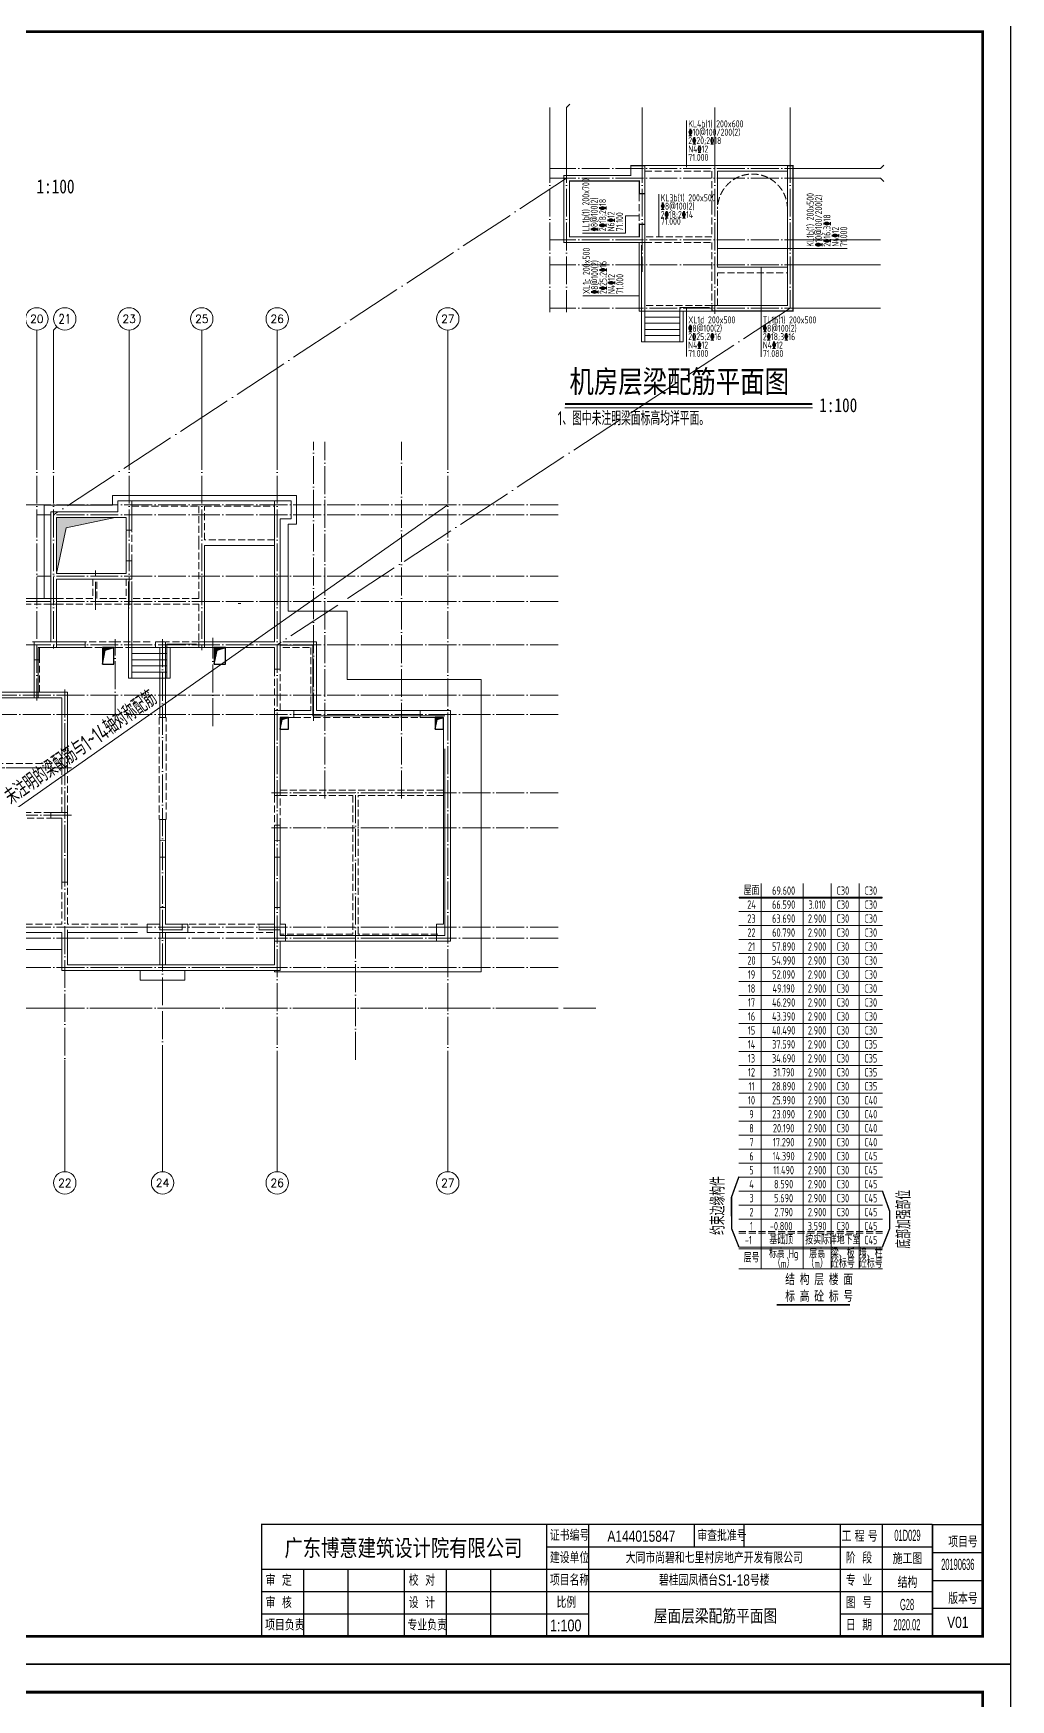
# Model space of a CAD drawing. Extents: x 5874492 to 7194610, y -939842 to -279257.
# Drawn here: x 6935760 to 6970725, y -880232 to -820622 of the extents above; entities that cross this region are included whole.
import ezdxf
from ezdxf.enums import TextEntityAlignment as Align

# ---------------------------------------------------------------- set-up
doc = ezdxf.new("R2010")
doc.units = 0
doc.header["$LTSCALE"] = 1000
doc.linetypes.add('DASH', pattern=[0.35, 0.25, -0.1])
doc.linetypes.add('DOTE', pattern=[2.42, 2, -0.2, 0.02, -0.2])
for name, color, linetype, lineweight in [('A-平面-楼梯电梯、台阶坡道', 2, 'Continuous', 15), ('A-平面-楼梯电梯、台阶坡道$J6-屋面层平面图-4', 2, 'Continuous', 15), ('A-标注-轴号', 3, 'Continuous', 15), ('A-标注-轴号文字', 7, 'Continuous', 15), ('A-轴线-塔楼', 1, 'DOTE', 9), ('A-轴线-隔墙', 41, 'DOTE', 9), ('S-墙柱-COLU', 50, 'Continuous', 20), ('S-墙柱-WALL', 6, 'Continuous', 20), ('S-大样-DIM', 3, 'Continuous', 20), ('S-大样-实线', 2, 'Continuous', 20), ('S-板-BEAM', 4, 'DASH', 20), ('S-板-BEAM-CON', 2, 'Continuous', 20), ('S-板-板面填充', 251, 'Continuous', 20), ('S-板-模板线条', 140, 'Continuous', 20), ('S-板-洞口边线', 211, 'Continuous', 20), ('S-梁-垂直原位标注', 140, 'Continuous', 20), ('S-梁-垂直集中标注', 45, 'Continuous', 20), ('S-轴网-轴号', 3, 'Continuous', 20), ('S-轴网-轴线', 1, 'DOTE', 9), ('S-通用-TEXT', 7, 'Continuous', 20)]:
    doc.layers.add(name, color=color, linetype=linetype, lineweight=lineweight)
for name, color, linetype in [('HOLE', 5, 'Continuous'), ('HOLE_HATCH', 9, 'Continuous'), ('Y-云图图框', 7, 'Continuous')]:
    doc.layers.add(name, color=color, linetype=linetype)
doc.styles.add('_TCH_AXIS', font='COMPLEX.shx', dxfattribs={"bigfont": 'hztxt.shx'})
doc.styles.add('_YT_Name', font='', dxfattribs={"width": 0.8})
doc.styles.add('_YT_Sign_Text', font='ros.shx', dxfattribs={"width": 0.8, "bigfont": 'hztxt.shx'})
doc.styles.add('COMPLEX', font='COMPLEX')
doc.styles.get("Standard").update_dxf_attribs({"font": 'gbenor.shx', "bigfont": 'gbcbig.shx'})
doc.styles.add('TSSD_NORM', font='tssdeng.shx', dxfattribs={"width": 0.7, "bigfont": 'tssdchn.shx'})
doc.styles.add('TSSD_Rein', font='tssdeng.shx', dxfattribs={"width": 0.7, "bigfont": 'hztxt.shx'})
doc.styles.add('黑体', font='', dxfattribs={"width": 0.8})
doc.styles.get('_YT_Name').set_extended_font_data('SimHei')
doc.styles.get('黑体').set_extended_font_data('SimHei')

# ---------------------------------------------------------------- blocks, each defined once
blk = doc.blocks.new('ECMCTK_A1_横_单行图名--0')
for p, q in [((674.98, 50), (674.98, 26)), ((675, 50), (675, 10)), ((689.98, 50), (689.98, 10)), ((727.8, 50), (727.8, 42)), ((745.48, 50), (745.48, 42)), ((780, 50), (780, 10)), ((795, 50), (795, 10)), ((813, 50.01), (831, 50)), ((813, 50.01), (813, 10)), ((675, 42), (813, 42)), ((813, 40.01), (831, 40.01)), ((573, 34), (813, 34)), ((588, 34), (588, 10)), ((604, 10), (604, 34)), ((624, 34), (624, 10)), ((639, 34), (639, 10)), ((655, 10), (655, 34)), ((813, 30.01), (831, 30)), ((573, 26), (813, 26)), ((573, 18), (689.96, 18)), ((780, 18), (813, 18)), ((813, 20), (831, 20))]:
    blk.add_line(p, q)
at = {"color": 4}
blk.add_lwpolyline([(0, 0), (841, 0), (841, 594), (0, 594)], close=True, dxfattribs=at)
for points, const_width in [([(25, 10), (831, 10), (831, 584), (25, 584)], 1), ([(573, 10), (831, 10), (831, 50), (573, 50)], 0.45)]:
    blk.add_lwpolyline(points, close=True, dxfattribs=dict(const_width=const_width))
at = {"const_width": 0.45}
for points in [[(573, 10), (573, 50.01), (813, 50.01)], [(813, 50.01), (813, 10)]]:
    blk.add_lwpolyline(points, dxfattribs=at)
at = {"style": '_YT_Sign_Text', "width": 0.8}
for s, p in [('证书编号', (676.15, 44.14)), ('审查批准号', (728.91, 44.06)), ('工 程 号', (780.47, 43.85)), ('项目号', (818.65, 41.8)), ('建设单位', (676.15, 36.14)), ('阶  段', (782.01, 36.05)), ('审  定', (574.41, 28.05)), ('校  对', (625.66, 28.05)), ('项目名称', (676.15, 28.14)), ('专  业', (782.01, 28.05)), ('审  核', (574.41, 20.05)), ('设  计', (625.66, 20.05)), ('比例', (678.54, 20.16)), ('图  号', (782.01, 20.05)), ('版本号', (818.65, 21.55)), ('项目负责', (574.27, 12.05)), ('专业负责', (625.21, 12.05)), ('日  期', (782.01, 12.05))]:
    blk.add_text(s, height=4, dxfattribs=at).set_placement(p)
at = {"color": 80, "flags": 3}
for tag, height, p in [('YTHQINS', 3, (34.31, 585.5)), ('ECMCKEY', 3, (292.07, 288.23)), ('YTTQINS', 5.62, (848.03, 12.81)), ('YTFRAME', 3, (652.76, 5.84)), ('YTBARCODE_T1', 3, (749.78, 5.95))]:
    blk.add_attdef(tag, text='', height=height, dxfattribs=at).set_placement(p, align=Align.MIDDLE_CENTER)
for tag, height, style, width, p in [('证书编号', 4, '_YT_Sign_Text', 0.8, (708.87, 43.81)), ('审查批准号', 4, '_YT_Sign_Text', 0.8, (761.06, 43.81)), ('工程号', 4, '_YT_Sign_Text', 0.5, (804.08, 44.12)), ('设计单位', 6, '_YT_Name', 0.8, (623.75, 38.6)), ('建设单位', 4, '_YT_Sign_Text', 0.8, (734.96, 36.11)), ('阶段', 4, '_YT_Sign_Text', 0.8, (804.08, 35.81)), ('项目号', 4, '_YT_Sign_Text', 0.5, (822.08, 33.72)), ('项目名称', 4, '_YT_Sign_Text', 0.8, (734.96, 28.11)), ('专业', 4, '_YT_Sign_Text', 0.8, (804.08, 27.31)), ('图纸名称', 4.5, '_YT_Name', 0.8, (735.39, 15.06)), ('图纸编号', 4, '_YT_Sign_Text', 0.5, (803.93, 19.36)), ('出图比例', 4.2, '_YT_Sign_Text', 0.8, (681.82, 11.78)), ('日期', 4, '_YT_Sign_Text', 0.5, (803.88, 12.13)), ('版本号', 4, '_YT_Sign_Text', 0.8, (822.08, 13))]:
    blk.add_attdef(tag, text='', height=height, dxfattribs=dict(style=style, width=width)).set_placement(p, align=Align.CENTER)
at = {"style": '_YT_Sign_Text', "width": 0.8, "flags": 3}
for tag, p, height in [('[审定人]', (590.95, 27.81), 4.1), ('{审定人}', (605.87, 26.45), 6.24), ('[校对人]', (642.23, 27.82), 4.1), ('{校对人}', (658.35, 26.53), 6.24), ('[审核人]', (591.01, 19.76), 4.1), ('{审核人}', (606.98, 18.44), 6.24), ('[设计人]', (642.47, 20.21), 4.1), ('{设计人}', (658.48, 18.54), 6.24), ('[项目负责人]', (590.78, 12.01), 4.1), ('{项目负责人}', (608.28, 10.72), 6.24), ('[专业负责人]', (642.74, 11.77), 4.1), ('{专业负责人}', (658.58, 10.36), 6.24)]:
    blk.add_attdef(tag, p, '', height=height, dxfattribs=at)
at = {"color": 80, "flags": 3}
for tag, p in [('YTBZSIT', (25, 10)), ('EXT_TK_LEFT', (25, 10)), ('YTQRCODE', (551.04, 11.91))]:
    blk.add_attdef(tag, p, '', height=3, dxfattribs=at)
blk = doc.blocks.new('24F')
at = {"layer": 'S-通用-TEXT'}
for p, q in [((1809, 15068), (1809, 1293)), ((3309, 15068), (3309, 1293)), ((4309, 1293), (4309, 15068)), ((5309, 1293), (5309, 15068)), ((1009, 14568), (6141, 14568)), ((1009, 14568), (6141, 14568)), ((1009, 14068), (6141, 14068)), ((1009, 13568), (6141, 13568)), ((1009, 13068), (6141, 13068)), ((1009, 12568), (6141, 12568)), ((1009, 12068), (6141, 12068)), ((1009, 11568), (6141, 11568)), ((1009, 11068), (6141, 11068)), ((1009, 10568), (6141, 10568)), ((1009, 10068), (6141, 10068)), ((1009, 9568), (6141, 9568)), ((1009, 9068), (6141, 9068)), ((1009, 8568), (6141, 8568)), ((1009, 8068), (6141, 8068)), ((1009, 7568), (6141, 7568)), ((1009, 7068), (6141, 7068)), ((1009, 6568), (6141, 6568)), ((1009, 6068), (6141, 6068)), ((1009, 5568), (6141, 5568)), ((1009, 5068), (6141, 5068)), ((1009, 4568), (6141, 4568)), ((1009, 4068), (6141, 4068)), ((1009, 3568), (6141, 3568)), ((1009, 3068), (6141, 3068)), ((1009, 2068), (6141, 2068)), ((1009, 2007), (6141, 2007)), ((1009, 1293), (6141, 1293))]:
    blk.add_line(p, q, dxfattribs=at)
at = {"layer": 'S-通用-TEXT', "linetype": 'DASH'}
for p, q in [((1009, 2629), (6141, 2629)), ((1009, 2568), (6141, 2568)), ((1009, 2568), (6141, 2568)), ((1009, 2568), (6141, 2568))]:
    blk.add_line(p, q, dxfattribs=at)
at = {"layer": 'S-通用-TEXT'}
for points in [[(1009, 4586, 50, 50, 0), (744, 3854, 50, 50, 0), (745, 2735, 50, 50, 0), (1009, 2068, 0, 0, 0)], [(6141, 4074, 50, 50, 0), (6406, 3342, 50, 50, 0), (6406, 2735, 50, 50, 0), (6141, 2068, 0, 0, 0)]]:
    blk.add_lwpolyline(points, format="xyseb", dxfattribs=at)
at = {"layer": 'S-通用-TEXT', "const_width": 50}
blk.add_lwpolyline([(2361, 0), (4977, 0)], dxfattribs=at)
at = {"layer": 'S-通用-TEXT', "style": 'TSSD_Rein', "width": 0.7}
for s, p in [('屋面', (1459, 14818)), ('69.600', (2609, 14818)), ('C30', (4728, 14818)), ('C30', (5728, 14818)), ('24', (1459, 14318)), ('66.590', (2609, 14318)), ('3.010', (3806, 14318)), ('C30', (4728, 14318)), ('C30', (5728, 14318)), ('23', (1459, 13818)), ('63.690', (2609, 13818)), ('2.900', (3806, 13818)), ('C30', (4728, 13818)), ('C30', (5728, 13818)), ('22', (1459, 13318)), ('60.790', (2609, 13318)), ('2.900', (3806, 13318)), ('C30', (4728, 13318)), ('C30', (5728, 13318)), ('21', (1459, 12818)), ('57.890', (2609, 12818)), ('2.900', (3806, 12818)), ('C30', (4728, 12818)), ('C30', (5728, 12818)), ('20', (1459, 12318)), ('19', (1459, 11818)), ('54.990', (2609, 12318)), ('52.090', (2609, 11818)), ('2.900', (3806, 12318)), ('2.900', (3806, 11818)), ('C30', (4728, 12318)), ('C30', (4728, 11818)), ('C30', (5728, 12318)), ('C30', (5728, 11818)), ('18', (1459, 11318)), ('49.190', (2609, 11318)), ('2.900', (3806, 11318)), ('C30', (4728, 11318)), ('C30', (5728, 11318)), ('17', (1459, 10818)), ('46.290', (2609, 10818)), ('2.900', (3806, 10818)), ('C30', (4728, 10818)), ('C30', (5728, 10818)), ('16', (1459, 10318)), ('43.390', (2609, 10318)), ('2.900', (3806, 10318)), ('C30', (4728, 10318)), ('C30', (5728, 10318)), ('15', (1459, 9818)), ('40.490', (2609, 9818)), ('2.900', (3806, 9818)), ('C30', (4728, 9818)), ('C30', (5728, 9818)), ('14', (1459, 9318)), ('13', (1459, 8818)), ('34.690', (2609, 8818)), ('37.590', (2609, 9318)), ('2.900', (3806, 9318)), ('2.900', (3806, 8818)), ('C30', (4728, 9318)), ('C30', (4728, 8818)), ('12', (1459, 8318)), ('31.790', (2609, 8318)), ('2.900', (3806, 8318)), ('C30', (4728, 8318)), ('11', (1459, 7818)), ('28.890', (2609, 7818)), ('2.900', (3806, 7818)), ('C30', (4728, 7818)), ('10', (1459, 7318)), ('25.990', (2609, 7318)), ('2.900', (3806, 7318)), ('C30', (4728, 7318)), ('C40', (5728, 7318)), ('9', (1459, 6818)), ('23.090', (2609, 6818)), ('2.900', (3806, 6818)), ('C30', (4728, 6818)), ('C40', (5728, 6818)), ('7', (1459, 5818)), ('8', (1459, 6318)), ('17.290', (2609, 5818)), ('20.190', (2609, 6318)), ('2.900', (3806, 6318)), ('2.900', (3806, 5818)), ('C30', (4728, 6318)), ('C30', (4728, 5818)), ('C40', (5728, 6318)), ('C40', (5728, 5818)), ('6', (1459, 5318)), ('14.390', (2609, 5318)), ('2.900', (3806, 5318)), ('C30', (4728, 5318)), ('5', (1459, 4818)), ('11.490', (2609, 4818)), ('2.900', (3806, 4818)), ('C30', (4728, 4818)), ('4', (1459, 4318)), ('8.590', (2609, 4318)), ('2.900', (3806, 4318)), ('C30', (4728, 4318)), ('3', (1459, 3818)), ('5.690', (2609, 3818)), ('2.900', (3806, 3818)), ('C30', (4728, 3818)), ('2', (1459, 3318)), ('2.790', (2609, 3318)), ('2.900', (3806, 3318)), ('C30', (4728, 3318)), ('-1', (1349, 2318)), ('1', (1459, 2818)), ('-0.800', (2520, 2818)), ('基础顶', (2520, 2318)), ('按实际', (3806, 2318)), ('3.590', (3806, 2818)), ('详地下室', (4792, 2318)), ('C30', (4728, 2818)), ('层号', (1459, 1674)), ('标高 Hg', (2609, 1827)), ('层高', (3806, 1827)), ('梁、板', (4726, 1833)), ('墙、柱', (5726, 1833)), ('（m）', (2609, 1475)), ('（m）', (3806, 1475)), ('砼标号', (4726, 1480)), ('砼标号', (5726, 1480))]:
    blk.add_text(s, height=300, dxfattribs=at).set_placement(p, align=Align.MIDDLE_CENTER)
at = {"layer": 'S-通用-TEXT', "color": 6, "style": 'TSSD_Rein', "width": 0.7}
for s, p in [('C35', (5728, 9318)), ('C35', (5728, 8818)), ('C35', (5728, 8318)), ('C35', (5728, 7818)), ('C45', (5728, 5318)), ('C45', (5728, 4818)), ('C45', (5728, 4318)), ('C45', (5728, 3818)), ('C45', (5728, 3318)), ('C45', (5728, 2818)), ('C45', (5728, 2318))]:
    blk.add_text(s, height=300, dxfattribs=at).set_placement(p, align=Align.MIDDLE_CENTER)
at = {"layer": 'S-通用-TEXT', "color": 7, "style": 'TSSD_Rein', "width": 0.7}
for s, p in [('约束边缘构件', (500, 2502)), ('底部加强部位', (7150, 2013))]:
    blk.add_text(s, height=500, rotation=90, dxfattribs=at).set_placement(p)
at = {"layer": 'S-通用-TEXT', "style": 'TSSD_NORM', "width": 0.7}
for s, p in [('结 构 层 楼 面 ', (2665, 706)), ('标 高 砼 标 号', (2665, 106))]:
    blk.add_text(s, height=400, dxfattribs=at).set_placement(p)
blk = doc.blocks.new('dsjhgkjhgk')
at = {"layer": 'S-板-BEAM'}
for p, q in [((6624691, -1595604), (6627091, -1595604)), ((6627091, -1595604), (6627091, -1596904)), ((6627291, -1595604), (6629791, -1595604)), ((6627291, -1596804), (6627291, -1595604)), ((6624691, -1597579), (6624691, -1596479)), ((6627091, -1596904), (6627091, -1598904)), ((6629791, -1596804), (6627291, -1596804)), ((6623291, -1598204), (6623291, -1598904)), ((6623441, -1598904), (6623441, -1598204)), ((6624491, -1598204), (6624491, -1598904)), ((6624691, -1598904), (6624691, -1598204)), ((6615241, -1599104), (6621791, -1599104)), ((6623291, -1598904), (6621991, -1598904)), ((6621991, -1599104), (6623366, -1599104)), ((6621991, -1600454), (6621991, -1599104)), ((6623366, -1599104), (6627091, -1599104)), ((6624491, -1598904), (6623441, -1598904)), ((6627091, -1598904), (6624691, -1598904)), ((6627091, -1599104), (6627091, -1600454)), ((6624116, -1600454), (6623016, -1600454)), ((6625341, -1600454), (6624116, -1600454)), ((6627091, -1600454), (6625916, -1600454)), ((6621391, -1602254), (6621391, -1601094)), ((6623016, -1600654), (6624116, -1600654)), ((6624116, -1600654), (6625341, -1600654)), ((6625916, -1600654), (6627491, -1600654)), ((6630091, -1600654), (6631091, -1600654)), ((6631091, -1600654), (6631091, -1602904)), ((6629791, -1601424), (6629791, -1602904)), ((6629991, -1602904), (6629991, -1601424)), ((6619591, -1602454), (6621391, -1602454)), ((6625666, -1603154), (6625666, -1606804)), ((6625916, -1606804), (6625916, -1603154)), ((6630491, -1603154), (6631191, -1603154)), ((6631191, -1603154), (6634316, -1603154)), ((6634316, -1603154), (6635001, -1603154)), ((6622191, -1604804), (6615991, -1604804)), ((6619191, -1604954), (6622191, -1604954)), ((6622191, -1604954), (6622191, -1606554)), ((6622391, -1606554), (6622391, -1604954)), ((6635841, -1605754), (6629991, -1605754)), ((6629791, -1605954), (6629791, -1607004)), ((6629991, -1607004), (6629991, -1605954)), ((6629991, -1605954), (6632591, -1605954)), ((6632591, -1605954), (6632591, -1610904)), ((6632791, -1605954), (6635841, -1605954)), ((6632791, -1610904), (6632791, -1605954)), ((6621791, -1606554), (6616391, -1606554)), ((6616391, -1606754), (6621791, -1606754)), ((6622191, -1609054), (6622191, -1610554)), ((6622391, -1610554), (6622391, -1609054)), ((6622191, -1610554), (6619991, -1610554)), ((6624891, -1610554), (6622391, -1610554)), ((6629791, -1610554), (6626691, -1610554)), ((6626691, -1610854), (6629791, -1610854)), ((6632591, -1610904), (6629991, -1610904)), ((6635641, -1610904), (6632791, -1610904))]:
    blk.add_line(p, q, dxfattribs=at)
at = {"layer": 'S-板-BEAM-CON'}
for p, q in [((6627191, -1595404), (6624691, -1595404)), ((6629791, -1595404), (6627191, -1595404)), ((6624491, -1596479), (6624491, -1597579)), ((6627291, -1597004), (6629791, -1597004)), ((6627291, -1600654), (6627291, -1597004)), ((6621991, -1598904), (6615041, -1598904)), ((6621791, -1599104), (6621791, -1600454)), ((6631291, -1600454), (6630091, -1600454)), ((6631291, -1602904), (6631291, -1600454)), ((6621191, -1601094), (6621191, -1602254)), ((6621191, -1602254), (6619591, -1602254)), ((6631091, -1602904), (6630491, -1602904)), ((6634316, -1602904), (6631291, -1602904)), ((6635001, -1602904), (6634316, -1602904)), ((6619991, -1610854), (6622191, -1610854)), ((6622191, -1610854), (6622191, -1612204)), ((6622391, -1610854), (6624891, -1610854)), ((6622391, -1612004), (6622391, -1610854)), ((6625691, -1610854), (6625691, -1612004)), ((6625891, -1612004), (6625891, -1610854)), ((6629791, -1611154), (6629791, -1612004)), ((6629991, -1611154), (6632691, -1611154)), ((6629991, -1612204), (6629991, -1611154)), ((6632691, -1611154), (6635641, -1611154)), ((6622191, -1612204), (6629991, -1612204)), ((6625691, -1612004), (6622391, -1612004)), ((6629791, -1612004), (6625891, -1612004))]:
    blk.add_line(p, q, dxfattribs=at)
at = {"layer": 'S-板-模板线条'}
for p, q in [((6615291, -1598904), (6621701, -1598904)), ((6615291, -1599004), (6621741, -1599004)), ((6621791, -1599194), (6621791, -1600454)), ((6621991, -1599104), (6621991, -1600654)), ((6632391, -1599354), (6632391, -1601804)), ((6621791, -1600454), (6621141, -1600454)), ((6621341, -1600654), (6621341, -1602454)), ((6621991, -1600654), (6621341, -1600654)), ((6629991, -1600574), (6631171, -1600574)), ((6631171, -1600574), (6631171, -1603104)), ((6632391, -1601804), (6637191, -1601804)), ((6637191, -1601804), (6637191, -1612254)), ((6621341, -1602454), (6616841, -1602454)), ((6631171, -1603104), (6635891, -1603104)), ((6635890, -1604274), (6635891, -1610954)), ((6622391, -1612004), (6622391, -1610754)), ((6629791, -1610754), (6629791, -1612004)), ((6629991, -1610954), (6629991, -1610754)), ((6635891, -1610954), (6629991, -1610954)), ((6622191, -1611454), (6615991, -1611454)), ((6622191, -1612204), (6622191, -1611454)), ((6622291, -1612204), (6622191, -1612204)), ((6629991, -1612204), (6622291, -1612204)), ((6629791, -1612004), (6622391, -1612004)), ((6637191, -1612254), (6629791, -1612254))]:
    blk.add_line(p, q, dxfattribs=at)
for points in [[(6621551, -1598904), (6621551, -1595564), (6624001, -1595564), (6624001, -1595214), (6630581, -1595214), (6630581, -1596244), (6630281, -1596244), (6630281, -1599354), (6632391, -1599354)], [(6626591, -1612204), (6626591, -1612554), (6624991, -1612554), (6624991, -1612204)], [(6629791, -1612254), (6629791, -1612204)]]:
    blk.add_lwpolyline(points, dxfattribs=at)
blk = doc.blocks.new('_AXISO')
blk.add_circle((0, 0), 0.5)
at = {"layer": 'S-轴网-轴号', "style": 'COMPLEX', "width": 1.041667}
blk.add_attdef('A', text='', height=0.56, dxfattribs=at).set_placement((-0.25, -0.28), (0.25, -0.28), align=Align.FIT)
blk = doc.blocks.new('ZHOUWANG3')
at = {"layer": 'A-标注-轴号'}
for p, q in [((121152, 248942), (121152, 252942)), ((121869, 253059), (121752, 252942)), ((121752, 248942), (121752, 252942)), ((124452, 248942), (124452, 252942)), ((127052, 248942), (127052, 252942)), ((129752, 248942), (129752, 252942)), ((135852, 248942), (135852, 252942)), ((122152, 226834), (122152, 222834)), ((125652, 226834), (125652, 222834)), ((129752, 226834), (129752, 222834)), ((135852, 226834), (135852, 222834))]:
    blk.add_line(p, q, dxfattribs=at)
at = {"layer": 'A-轴线-塔楼', "linetype": 'DOTE', "ltscale": 0.5}
for p, q in [((121152, 248942), (121152, 239686)), ((121752, 248942), (121752, 241550)), ((124452, 248942), (124452, 242986)), ((127052, 248942), (127052, 241486)), ((129752, 248942), (129752, 226834)), ((135852, 248942), (135852, 226834)), ((139798, 246686), (85362, 246686)), ((139798, 246336), (121152, 246336)), ((139798, 244136), (121152, 244136)), ((139798, 243236), (85362, 243236)), ((139798, 241686), (85362, 241686)), ((125652, 241886), (125652, 226834)), ((139798, 239886), (85362, 239886)), ((122152, 240086), (122152, 225988)), ((139798, 239186), (85362, 239186)), ((122394, 235586), (101608, 235586)), ((139798, 231586), (85362, 231586)), ((139798, 228686), (85362, 228686))]:
    blk.add_line(p, q, dxfattribs=at)
at = {"layer": 'A-轴线-隔墙', "ltscale": 0.5}
for p, q in [((131052, 238966), (131052, 248942)), ((131452, 236186), (131452, 248942)), ((134202, 236186), (134202, 248942)), ((123252, 242936), (123252, 244336)), ((123952, 238886), (123952, 241886)), ((127452, 238770), (127452, 241936)), ((122394, 237286), (101608, 237286)), ((139798, 236386), (129552, 236386)), ((132552, 226834), (132552, 236486)), ((139798, 235136), (129552, 235136)), ((139798, 231186), (85362, 231186)), ((139798, 230136), (85362, 230136))]:
    blk.add_line(p, q, dxfattribs=at)
at = {"layer": 'A-标注-轴号'}
ref = blk.add_blockref('_AXISO', (121152, 253342), dxfattribs=dict(at, xscale=800, yscale=800, zscale=800))
ref.add_attrib('A', '20', dxfattribs={"layer": 'A-标注-轴号文字', "ltscale": 0.2, "height": 294.3, "style": '_TCH_AXIS'}).set_placement((120914, 253195), (121390, 253195), align=Align.FIT)
ref = blk.add_blockref('_AXISO', (122152, 253342), dxfattribs=dict(at, xscale=800, yscale=800, zscale=800))
ref.add_attrib('A', '21', dxfattribs={"layer": 'A-标注-轴号文字', "ltscale": 0.2, "height": 328.4, "style": '_TCH_AXIS'}).set_placement((121925, 253178), (122379, 253178), align=Align.FIT)
ref = blk.add_blockref('_AXISO', (124452, 253342), dxfattribs=dict(at, xscale=800, yscale=800, zscale=800))
ref.add_attrib('A', '23', dxfattribs={"layer": 'A-标注-轴号文字', "ltscale": 0.2, "height": 294.3, "style": '_TCH_AXIS'}).set_placement((124214, 253195), (124690, 253195), align=Align.FIT)
ref = blk.add_blockref('_AXISO', (127052, 253342), dxfattribs=dict(at, xscale=800, yscale=800, zscale=800))
ref.add_attrib('A', '25', dxfattribs={"layer": 'A-标注-轴号文字', "ltscale": 0.2, "height": 294.3, "style": '_TCH_AXIS'}).set_placement((126814, 253195), (127290, 253195), align=Align.FIT)
ref = blk.add_blockref('_AXISO', (129752, 253342), dxfattribs=dict(at, xscale=800, yscale=800, zscale=800))
ref.add_attrib('A', '26', dxfattribs={"layer": 'A-标注-轴号文字', "ltscale": 0.2, "height": 294.3, "style": '_TCH_AXIS'}).set_placement((129514, 253195), (129990, 253195), align=Align.FIT)
ref = blk.add_blockref('_AXISO', (135852, 253342), dxfattribs=dict(at, xscale=800, yscale=800, zscale=800))
ref.add_attrib('A', '27', dxfattribs={"layer": 'A-标注-轴号文字', "ltscale": 0.2, "height": 294.3, "style": '_TCH_AXIS'}).set_placement((135614, 253195), (136090, 253195), align=Align.FIT)
ref = blk.add_blockref('_AXISO', (122152, 222434), dxfattribs=dict(at, xscale=800, yscale=800, zscale=800))
ref.add_attrib('A', '22', dxfattribs={"layer": 'A-标注-轴号文字', "ltscale": 0.2, "height": 294.3, "style": '_TCH_AXIS'}).set_placement((121914, 222286), (122390, 222286), align=Align.FIT)
ref = blk.add_blockref('_AXISO', (125652, 222434), dxfattribs=dict(at, xscale=800, yscale=800, zscale=800))
ref.add_attrib('A', '24', dxfattribs={"layer": 'A-标注-轴号文字', "ltscale": 0.2, "height": 282.2, "style": '_TCH_AXIS'}).set_placement((125410, 222293), (125894, 222293), align=Align.FIT)
ref = blk.add_blockref('_AXISO', (129752, 222434), dxfattribs=dict(at, xscale=800, yscale=800, zscale=800))
ref.add_attrib('A', '26', dxfattribs={"layer": 'A-标注-轴号文字', "ltscale": 0.2, "height": 294.3, "style": '_TCH_AXIS'}).set_placement((129514, 222286), (129990, 222286), align=Align.FIT)
ref = blk.add_blockref('_AXISO', (135852, 222434), dxfattribs=dict(at, xscale=800, yscale=800, zscale=800))
ref.add_attrib('A', '27', dxfattribs={"layer": 'A-标注-轴号文字', "ltscale": 0.2, "height": 294.3, "style": '_TCH_AXIS'}).set_placement((135614, 222286), (136090, 222286), align=Align.FIT)
blk = doc.blocks.new('sgjhfgjhgj')
at = {"layer": 'HOLE_HATCH', "ltscale": 0.5}
for points in [[(295419, 605212), (295819, 605212), (295519, 605112), (295419, 604612)], [(299419, 605212), (299819, 605212), (299519, 605112), (299419, 604612)], [(301769, 602712), (302069, 602712), (301844, 602637), (301769, 602292)], [(307319, 602712), (307619, 602712), (307394, 602637), (307319, 602292)]]:
    blk.add_hatch(color=256, dxfattribs=at).paths.add_polyline_path(points)
at = {"layer": 'HOLE', "ltscale": 0.5}
for points in [[(295419, 604612), (295819, 604612), (295819, 605212), (295419, 605212)], [(299419, 604612), (299819, 604612), (299819, 605212), (299419, 605212)], [(301769, 602292), (302069, 602292), (302069, 602712), (301769, 602712)], [(307319, 602292), (307619, 602292), (307619, 602712), (307319, 602712)]]:
    blk.add_lwpolyline(points, close=True, dxfattribs=at)
for points in [[(295419, 604612), (295519, 605112), (295819, 605212)], [(299419, 604612), (299519, 605112), (299819, 605212)], [(301769, 602292), (301844, 602637), (302069, 602712)], [(307319, 602292), (307394, 602637), (307619, 602712)]]:
    blk.add_lwpolyline(points, dxfattribs=at)

msp = doc.modelspace()

# ---------------------------------------------------------------- hatches: boundary and pattern name
at = {"layer": 'S-板-板面填充'}
h = msp.add_hatch(color=256, dxfattribs=at)
h.dxf.hatch_style = 1
h.paths.add_polyline_path([(6938684.7, -837942.7), (6936584.7, -837942.7), (6936584.7, -839942.7), (6936930.1, -838313.2)])

# ---------------------------------------------------------------- linework, layer by layer
at = {"layer": 'A-平面-楼梯电梯、台阶坡道', "elevation": 0}
for points in [[(6957518.6, -828195.7), (6957518.6, -831655.7), (6957638.6, -831655.7), (6957638.6, -828195.7)], [(6957638.6, -830555.7), (6957518.6, -830555.7)], [(6958888.6, -830555.7), (6957638.6, -830555.7)], [(6958888.6, -830775.7), (6957638.6, -830775.7)], [(6958888.6, -830435.7), (6958888.6, -831655.7), (6959008.6, -831655.7), (6959008.6, -830555.7)], [(6959948.6, -830435.7), (6958888.6, -830435.7), (6958888.6, -830435.7)], [(6959008.6, -830555.7), (6958888.6, -830555.7)], [(6959948.6, -830555.7), (6959008.6, -830555.7), (6959008.6, -830555.7)], [(6958888.6, -830995.7), (6957638.6, -830995.7)], [(6958888.6, -831215.7), (6957638.6, -831215.7)], [(6958888.6, -831435.7), (6957638.6, -831435.7)], [(6958888.6, -831655.7), (6957638.6, -831655.7)], [(6939164.7, -840232.7), (6939164.7, -843692.7), (6939284.7, -843692.7), (6939284.7, -840232.7)], [(6939284.7, -842592.7), (6939164.7, -842592.7)], [(6940534.7, -842592.7), (6939284.7, -842592.7)], [(6940534.7, -842812.7), (6939284.7, -842812.7)], [(6940534.7, -842472.7), (6940534.7, -843692.7), (6940654.7, -843692.7), (6940654.7, -842592.7)], [(6941594.7, -842472.7), (6940534.7, -842472.7), (6940534.7, -842472.7)], [(6940654.7, -842592.7), (6940534.7, -842592.7)], [(6941594.7, -842592.7), (6940654.7, -842592.7), (6940654.7, -842592.7)], [(6940534.7, -843032.7), (6939284.7, -843032.7)], [(6940534.7, -843252.7), (6939284.7, -843252.7)], [(6940534.7, -843472.7), (6939284.7, -843472.7)], [(6940534.7, -843692.7), (6939284.7, -843692.7)]]:
    msp.add_lwpolyline(points, dxfattribs=at)
at = {"layer": 'A-平面-楼梯电梯、台阶坡道$J6-屋面层平面图-4'}
msp.add_line((6943184.7, -841022.7), (6943084.7, -841022.7), dxfattribs=at)
at = {"layer": 'S-墙柱-COLU', "const_width": 30}
for points in [[(6940484.7, -849492.7), (6940284.7, -849492.7), (6940284.7, -850092.7), (6940484.7, -850092.7)], [(6944584.7, -849492.7), (6944384.7, -849492.7), (6944384.7, -850092.7), (6944584.7, -850092.7)], [(6940284.7, -852692.7), (6940284.7, -851892.7), (6940484.7, -851892.7), (6940484.7, -852492.7), (6941084.7, -852492.7), (6941084.7, -852692.7)], [(6944584.7, -852692.7), (6944584.7, -851892.7), (6944384.7, -851892.7), (6944384.7, -852492.7), (6943834.7, -852492.7), (6943834.7, -852692.7)]]:
    msp.add_lwpolyline(points, close=True, dxfattribs=at)
at = {"layer": 'S-墙柱-WALL', "const_width": 40}
for points in [[(6954738.6, -828105.7), (6957638.6, -828105.7), (6957638.6, -827455.7), (6957438.6, -827455.7), (6957438.6, -827905.7), (6954938.6, -827905.7), (6954938.6, -825905.7), (6957438.6, -825905.7), (6957438.6, -826355.7), (6957638.6, -826355.7), (6957638.6, -825355.7), (6957138.6, -825355.7), (6957138.6, -825705.7), (6954738.6, -825705.7)], [(6962738.6, -825355.7), (6962938.6, -825355.7), (6962938.6, -830555.7), (6960038.6, -830555.7), (6960038.6, -830355.7), (6962738.6, -830355.7)]]:
    msp.add_lwpolyline(points, close=True, dxfattribs=at)
at = {"layer": 'S-墙柱-WALL'}
for points in [[(6936584.7, -840142.7), (6939284.7, -840142.7), (6939284.7, -839492.7), (6939084.7, -839492.7), (6939084.7, -839942.7), (6936584.7, -839942.7), (6936584.7, -837942.7), (6939084.7, -837942.7), (6939084.7, -838392.7), (6939284.7, -838392.7), (6939284.7, -837342.7), (6938784.7, -837342.7), (6938784.7, -837742.7), (6936384.7, -837742.7), (6936384.7, -841042.7), (6936584.7, -841042.7)], [(6944584.7, -837992.7), (6944584.7, -843362.7), (6944384.7, -843362.7), (6944384.7, -842592.7), (6941684.7, -842592.7), (6941684.7, -842392.7), (6941784.7, -842392.7), (6941784.7, -842392.7), (6944384.7, -842392.7), (6944384.7, -837342.7), (6944984.7, -837342.7), (6944984.7, -837992.7)], [(6937609.7, -842392.7), (6937609.7, -842592.7), (6935984.7, -842592.7), (6935984.7, -843032.7), (6935784.7, -843032.7), (6935784.7, -842392.7)], [(6940484.7, -845092.7), (6940284.7, -845092.7), (6940284.7, -842592.7), (6940134.7, -842592.7), (6940134.7, -842392.7), (6940484.7, -842392.7)], [(6936784.7, -844392.7), (6935784.7, -844392.7), (6935784.7, -844192.7), (6936984.7, -844192.7), (6936984.7, -846892.7), (6936784.7, -846892.7)], [(6945084.7, -845092.7), (6944584.7, -845092.7), (6944584.7, -847892.7), (6944384.7, -847892.7), (6944384.7, -844842.7), (6945084.7, -844842.7)], [(6950184.7, -852492.7), (6950434.7, -852492.7), (6950434.7, -845092.7), (6949594.7, -845092.7), (6949594.7, -844842.7), (6950684.7, -844842.7), (6950684.7, -853092.7), (6950184.7, -853092.7)], [(6936784.7, -848692.7), (6936384.7, -848692.7), (6936384.7, -848492.7), (6936984.7, -848492.7), (6936984.7, -850992.7), (6936784.7, -850992.7)], [(6939834.7, -852792.7), (6939834.7, -852492.7), (6940284.7, -852492.7), (6940284.7, -848742.7), (6940484.7, -848742.7), (6940484.7, -852492.7), (6941284.7, -852492.7), (6941284.7, -852792.7)], [(6944784.7, -852492.7), (6944584.7, -852492.7), (6944584.7, -848942.7), (6944384.7, -848942.7), (6944384.7, -853092.7), (6944784.7, -853092.7)]]:
    msp.add_lwpolyline(points, close=True, dxfattribs=at)
at = {"layer": 'S-大样-实线', "linetype": 'DASH'}
msp.add_arc((6961488.6, -826905.7), 1250, 0, 180, dxfattribs=at)
at = {"layer": 'S-板-BEAM'}
for p, q in [((6957638.6, -825555.7), (6960038.6, -825555.7)), ((6960038.6, -825555.7), (6960038.6, -826855.7)), ((6957438.6, -826380.7), (6957438.6, -827480.7)), ((6960038.6, -826855.7), (6960038.6, -827905.7)), ((6960038.6, -827905.7), (6957638.6, -827905.7)), ((6957638.6, -828105.7), (6960038.6, -828105.7)), ((6957638.6, -830355.7), (6957638.6, -828105.7)), ((6960038.6, -828105.7), (6960038.6, -829230.7)), ((6960038.6, -829230.7), (6960038.6, -830305.7)), ((6960238.6, -829185.7), (6962738.6, -829185.7)), ((6960238.6, -830355.7), (6960238.6, -829185.7)), ((6960038.6, -830355.7), (6957638.6, -830355.7))]:
    msp.add_line(p, q, dxfattribs=at)
at = {"layer": 'S-板-BEAM-CON'}
for p, q in [((6960138.6, -825355.7), (6957638.6, -825355.7)), ((6962338.6, -825355.7), (6960138.6, -825355.7)), ((6960238.6, -825555.7), (6962338.6, -825555.7)), ((6960238.6, -826755.7), (6960238.6, -825555.7)), ((6962738.6, -825355.7), (6962338.6, -825355.7)), ((6962338.6, -825555.7), (6962738.6, -825555.7)), ((6957638.6, -827480.7), (6957638.6, -826380.7)), ((6960238.6, -828005.7), (6960238.6, -826955.7)), ((6957438.6, -828105.7), (6957438.6, -830555.7)), ((6960238.6, -828985.7), (6960238.6, -828005.7)), ((6962738.6, -828985.7), (6960238.6, -828985.7)), ((6957438.6, -830555.7), (6960038.6, -830555.7))]:
    msp.add_line(p, q, dxfattribs=at)
at = {"layer": 'S-板-洞口边线'}
msp.add_lwpolyline([(6938684.7, -837942.7), (6936584.7, -837942.7), (6936584.7, -839942.7), (6936930.1, -838313.2)], close=True, dxfattribs=at)
at = {"layer": 'S-梁-垂直原位标注'}
msp.add_lwpolyline([(6926984.7, -854092.7), (6950584.7, -837492.7)], dxfattribs=at)
at = {"layer": 'S-梁-垂直集中标注'}
for p, q in [((6959128.6, -825410.7), (6959128.6, -823734.6)), ((6958141.8, -827905.7), (6958141.8, -826379.2)), ((6956943.4, -827766.8), (6955401.2, -827766.8)), ((6960238.6, -828319.3), (6964877.6, -828319.3)), ((6961795.6, -829010.7), (6961795.6, -832198.8)), ((6957438.6, -830010.4), (6955416.4, -830010.4)), ((6959125.7, -830435.7), (6959125.7, -832177.7))]:
    msp.add_line(p, q, dxfattribs=at)
at = {"layer": 'S-梁-垂直集中标注', "extrusion": (-1.22465e-16, 0, -1)}
for p, q in [((6956943.4, -827147.7), (6956943.4, -827766.8)), ((6957438.6, -827147.7), (6956943.4, -827147.7))]:
    msp.add_line(p, q, dxfattribs=at)
at = {"layer": 'S-轴网-轴号'}
for p, q in [((6954955.6, -823160.7), (6954838.5, -823277.9)), ((6954238.5, -824969.8), (6954238.5, -823277.9)), ((6954838.5, -824969.8), (6954838.5, -823277.9)), ((6957538.5, -824969.8), (6957538.5, -823277.9)), ((6960138.5, -824969.8), (6960138.5, -823277.9)), ((6962838.5, -824969.8), (6962838.5, -823277.9)), ((6963638.2, -825455.7), (6966072.2, -825455.7)), ((6966189.3, -825338.6), (6966072.2, -825455.7)), ((6963638.2, -825805.7), (6966072.2, -825805.7)), ((6966189.3, -825922.9), (6966072.2, -825805.7)), ((6963638.2, -828005.7), (6966072.2, -828005.7)), ((6963638.2, -828905.7), (6966072.2, -828905.7)), ((6963638.2, -830455.7), (6966072.2, -830455.7))]:
    msp.add_line(p, q, dxfattribs=at)
at = {"layer": 'S-轴网-轴线', "ltscale": 0.5}
for p, q in [((6954238.5, -824969.8), (6954238.5, -830598.7)), ((6954838.5, -824969.8), (6954838.5, -830598.7)), ((6957538.6, -824969.8), (6957538.6, -829155.7)), ((6960138.6, -824969.8), (6960138.6, -830655.7)), ((6963638.2, -825455.7), (6954238.5, -825455.7)), ((6963638.2, -825805.7), (6954238.5, -825805.7)), ((6963638.2, -828005.7), (6954238.5, -828005.7)), ((6963638.2, -828905.7), (6954238.5, -828905.7)), ((6963638.2, -830455.7), (6954238.5, -830455.7))]:
    msp.add_line(p, q, dxfattribs=at)
msp.add_lwpolyline([(6962838.5, -824969.8), (6962838.5, -830455.7)], dxfattribs=at)
at = {"layer": 'S-轴网-轴线'}
for points in [[(6954838.5, -825805.7), (6936484.6, -837842.7)], [(6962838.5, -830455.7), (6944484.6, -842492.7)], [(6899066.3, -855492.7), (6955881.2, -855492.7)]]:
    msp.add_lwpolyline(points, dxfattribs=at)
at = {"layer": 'S-通用-TEXT'}
for points, const_width in [([(6954776.4, -833881.9), (6963632.2, -833881.9)], 70), ([(6961002.7, -851540.1), (6966134.6, -851540.1)], 80)]:
    msp.add_lwpolyline(points, dxfattribs=dict(at, const_width=const_width))
msp.add_lwpolyline([(6954776.4, -834021.9), (6963632.2, -834021.9)], dxfattribs=at)

# ---------------------------------------------------------------- block references
for name, p in [('ZHOUWANG3', (6814732.8, -1084179.1)), ('sgjhfgjhgj', (6642816.2, -1447804.8))]:
    msp.add_blockref(name, p)
at = {"layer": 'S-大样-DIM'}
msp.add_blockref('dsjhgkjhgk', (314594.1, 758061.5), dxfattribs=at)
at = {"layer": 'S-通用-TEXT'}
msp.add_blockref('24F', (6959993.6, -866107.8), dxfattribs=at)
at = {"layer": 'Y-云图图框', "xscale": 100, "yscale": 100, "zscale": 100}
msp.add_blockref('ECMCTK_A1_横_单行图名--0', (6886624.6, -878964.3), dxfattribs=at).add_auto_attribs({'图纸编号': 'G28', '图纸名称': '屋面层梁配筋平面图', '版本号': 'V01', '项目名称': '碧桂园凤栖台S1-18号楼', '出图比例': '1:100', '工程号': '01D029', '阶段': '施工图', '专业': '结构', '日期': '2020.02', '项目号': '20190636', '建设单位': '大同市尚碧和七里村房地产开发有限公司', '设计单位': '广东博意建筑设计院有限公司', '证书编号': 'A144015847'})
msp.add_blockref('ECMCTK_A1_横_单行图名--0', (6886624.6, -938364.3), dxfattribs=at)

# ---------------------------------------------------------------- texts
at = {"layer": 'S-梁-垂直原位标注', "style": 'TSSD_Rein', "width": 0.7}
msp.add_text('未注明的梁配筋与1~14轴对称配筋', height=600, rotation=35.122164, dxfattribs=at).set_placement((6934984.7, -848253.4))
at = {"layer": 'S-梁-垂直集中标注', "style": 'TSSD_Rein', "width": 0.7}
for s, p in [('KL4b(1) 200x600', (6959191.1, -823984.6)), ('2\x8420;2\x8418', (6959191.1, -824584.6)), ('\x8410@100/200(2)', (6959191.1, -824284.6)), ('N4\x8412', (6959191.1, -824884.6)), ('KL3b(1) 200x500', (6958204.3, -826629.2)), ('\x848@100(2)', (6958204.3, -826929.2)), ('2\x8418;2\x8414', (6958204.3, -827229.2)), ('XL1d 200x500', (6959188.2, -830997)), ('2\x8425;2\x8416', (6959188.2, -831597)), ('\x848@100(2)', (6959188.2, -831297)), ('N4\x8412', (6959188.2, -831897))]:
    msp.add_text(s, height=250, dxfattribs=at).set_placement(p)
at = {"layer": 'S-梁-垂直集中标注', "color": 6, "style": 'TSSD_Rein', "width": 0.7}
for p in [(6959191.1, -825184.6), (6958204.3, -827472), (6959188.2, -832197)]:
    msp.add_text('71.000', height=250, dxfattribs=at).set_placement(p)
at = {"layer": 'S-梁-垂直集中标注', "style": 'TSSD_Rein', "width": 0.7}
for s, rotation, p in [('LL1b(1) 200x700', 89.999997, (6955651.2, -827704.3)), ('\x848@100(2)', 89.999997, (6955951.2, -827704.3)), ('2\x8418;2\x8418', 89.999997, (6956251.2, -827704.3)), ('KL1b(1) 200x500', 90, (6963677.6, -828256.8)), ('\x8410@100/200(2)', 90, (6963977.6, -828256.8)), ('N6\x8412', 89.999997, (6956551.2, -827704.3)), ('2\x8416;3\x8418', 90, (6964277.6, -828256.8)), ('N4\x8412', 90, (6964577.6, -828256.8)), ('XL1c 200x500', 90, (6955666.4, -829947.9)), ('\x848@100(2)', 90, (6955966.4, -829947.9)), ('2\x8425;2\x8416', 90, (6956266.4, -829947.9)), ('N4\x8412', 90, (6956566.4, -829947.9)), ('TL1b(1) 200x500', 360, (6961858.1, -830998.8)), ('2\x8418;3\x8416', 360, (6961858.1, -831598.8)), ('\x848@100(2)', 360, (6961858.1, -831298.8)), ('N4\x8412', 360, (6961858.1, -831898.8))]:
    msp.add_text(s, height=250, rotation=rotation, dxfattribs=at).set_placement(p)
at = {"layer": 'S-梁-垂直集中标注', "color": 6, "style": 'TSSD_Rein', "width": 0.7}
for s, rotation, p in [('71.100', 89.999997, (6956860.1, -827704.3)), ('71.000', 90, (6964877.6, -828256.8)), ('71.000', 90, (6956866.4, -829947.9)), ('71.080', 360, (6961858.1, -832198.8))]:
    msp.add_text(s, height=250, rotation=rotation, dxfattribs=at).set_placement(p)
at = {"layer": 'S-通用-TEXT'}
for s, height, style, width, p in [('1:100', 500, '黑体', 0.8, (6935873.3, -826347.3)), ('机房层梁配筋平面图', 800, '黑体', 0.8, (6954939.7, -833478.5)), ('1:100', 500, '黑体', 0.8, (6963876.2, -834173.2)), ('1、图中未注明梁面标高均详平面。', 500, 'TSSD_Rein', 0.7, (6954517.2, -834643.2))]:
    msp.add_text(s, height=height, dxfattribs=dict(at, style=style, width=width)).set_placement(p)

doc.saveas('drawing.dxf')
